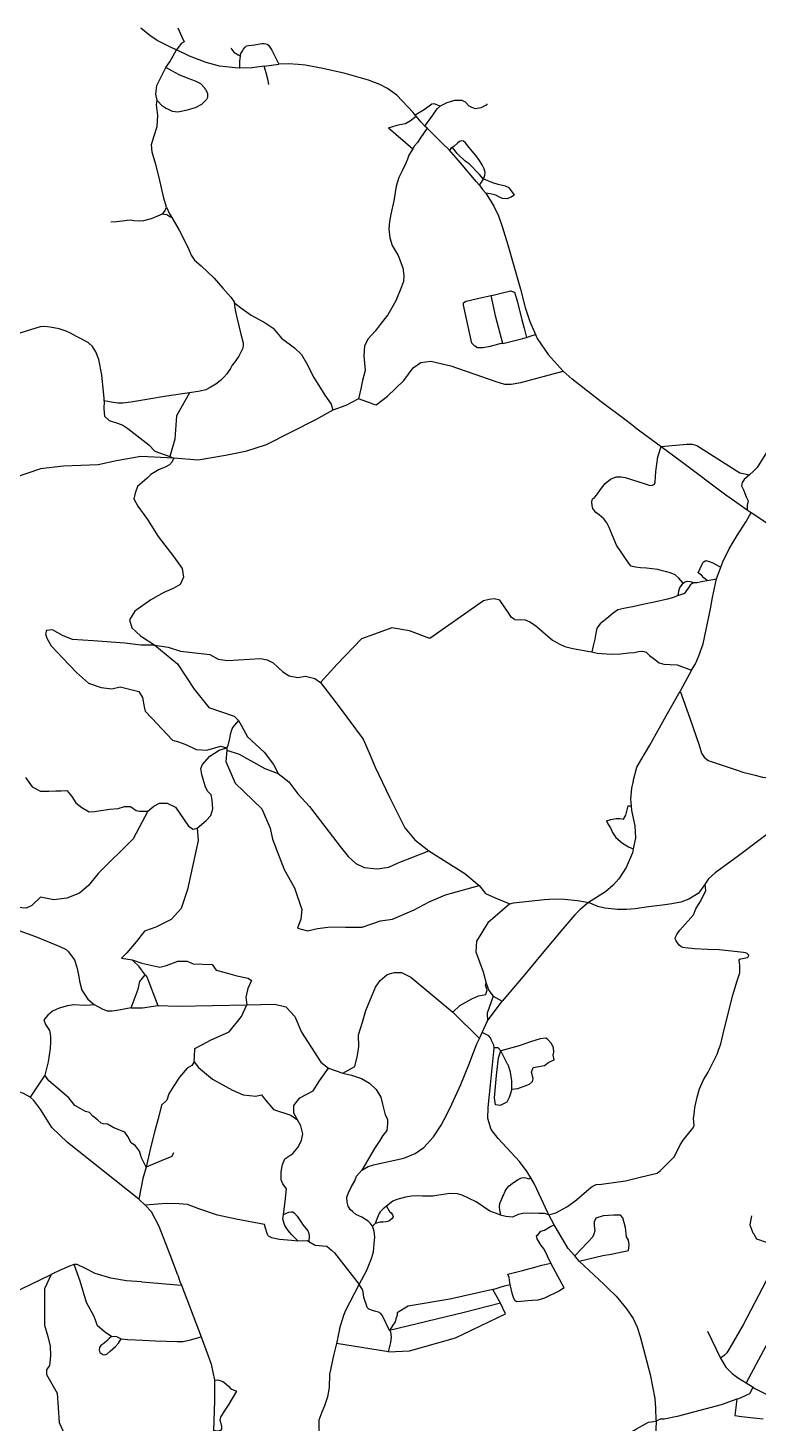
# Model space of a CAD drawing. Header units: inches. Extents: x 2740922 to 2751091, y 1249500 to 1259683.
# Drawn here: x 2742877 to 2744319, y 1256763 to 1259520 of the extents above; entities that cross this region are included whole.
import ezdxf

# ---------------------------------------------------------------- set-up
doc = ezdxf.new("R2010")
doc.units = ezdxf.units.IN
doc.header["$MEASUREMENT"] = 0

msp = doc.modelspace()

# ---------------------------------------------------------------- linework, layer by layer
for points in [[(2743170.6, 1259476), (2743161.3, 1259480.2), (2743153.3, 1259484), (2743132.4, 1259494.8), (2743117.5, 1259504.4), (2743100, 1259518.9)], [(2743172.6, 1259519.5), (2743180.8, 1259501.7), (2743185.6, 1259492)], [(2743149.5, 1259441), (2743156.8, 1259452.8), (2743170.6, 1259476)], [(2743185.6, 1259492), (2743179.8, 1259488.7), (2743170.6, 1259476)], [(2743294.5, 1259439.8), (2743286, 1259440.5), (2743274.6, 1259441.7), (2743254.9, 1259444), (2743228.7, 1259451.2), (2743195.7, 1259463.9), (2743170.6, 1259476)], [(2743277.8, 1259479.2), (2743283.8, 1259471.3), (2743292.3, 1259466.2), (2743295.9, 1259464.1)], [(2743295.9, 1259464.1), (2743297.6, 1259468.8), (2743300, 1259473.1), (2743302.7, 1259477.5), (2743306.1, 1259481.6), (2743308.7, 1259483.9), (2743312.6, 1259485), (2743324.2, 1259486.4), (2743339, 1259488.8), (2743343.7, 1259488.8), (2743346.4, 1259488.3), (2743349.3, 1259487.5)], [(2743349.3, 1259487.5), (2743351.7, 1259485.5), (2743354.8, 1259481.4), (2743358.5, 1259475.3), (2743362.9, 1259466.3), (2743372.3, 1259447.7)], [(2743295.9, 1259464.1), (2743294.6, 1259453.4), (2743294.5, 1259439.8)], [(2743343.6, 1259443.7), (2743372.3, 1259447.7)], [(2743571.8, 1259407.8), (2743549.5, 1259416.4), (2743503.6, 1259429.3), (2743459, 1259439.3), (2743424.3, 1259445.7), (2743410.3, 1259447.3), (2743391.2, 1259448.5), (2743372.3, 1259447.7)], [(2743132, 1259375.8), (2743129.5, 1259388.6), (2743131.3, 1259406), (2743146.2, 1259434.4), (2743149.5, 1259441)], [(2743227.6, 1259398.3), (2743226.5, 1259400.7), (2743218.5, 1259409.2), (2743207.6, 1259414.1), (2743193.1, 1259419.5), (2743175.6, 1259426.7), (2743160.9, 1259434.4), (2743149.5, 1259441)], [(2743343.6, 1259443.7), (2743319.9, 1259440.6), (2743294.5, 1259439.8)], [(2743352.5, 1259407.5), (2743350.5, 1259418), (2743347.6, 1259430.9), (2743343.6, 1259443.7)], [(2743227.6, 1259398.3), (2743231.4, 1259390), (2743231.2, 1259382.2), (2743229.3, 1259378), (2743226.4, 1259374.8), (2743219.6, 1259367.9), (2743207, 1259361.5), (2743188.9, 1259356.1), (2743172.7, 1259353.3), (2743162.7, 1259354.2), (2743155.5, 1259357.5), (2743148.3, 1259360.8), (2743142.5, 1259364.7), (2743132, 1259375.8)], [(2743642.8, 1259345.9), (2743641.9, 1259347), (2743637.4, 1259352.4), (2743605.5, 1259386.8), (2743586.7, 1259399.6), (2743571.8, 1259407.8)], [(2743150.5, 1259165.2), (2743145.5, 1259183.1), (2743135.8, 1259223.8), (2743129.3, 1259249.5), (2743122.1, 1259274.3), (2743121.2, 1259289.3), (2743126.2, 1259306.4), (2743132, 1259325), (2743133.5, 1259346.4), (2743131, 1259367.6), (2743132, 1259375.8)], [(2743691.2, 1259364.8), (2743679.3, 1259369.3), (2743674.8, 1259369), (2743659.6, 1259358), (2743641.9, 1259347), (2743642.8, 1259345.9)], [(2743660.5, 1259325.6), (2743676.6, 1259346.9), (2743685.3, 1259359.5), (2743691.2, 1259364.8)], [(2743760.5, 1259359.5), (2743753.8, 1259362.1), (2743747.4, 1259365.9), (2743741.1, 1259372.5), (2743734.7, 1259376.1), (2743719.2, 1259375.8), (2743703.9, 1259371.3), (2743691.2, 1259364.8)], [(2743783.8, 1259369.5), (2743781.6, 1259367.2), (2743771.6, 1259361.4), (2743760.5, 1259359.5)], [(2743589.2, 1259322), (2743605.8, 1259327.5), (2743611.2, 1259328.4), (2743622.4, 1259330.6), (2743632.5, 1259336.4), (2743643.7, 1259344.9), (2743642.8, 1259345.9)], [(2743660.5, 1259325.6), (2743653.2, 1259333.1), (2743643.7, 1259344.9), (2743642.8, 1259345.9)], [(2743589.2, 1259322), (2743637, 1259280.7)], [(2743665.2, 1259321.3), (2743652.2, 1259302.6), (2743646.2, 1259293.4), (2743640.5, 1259286.4), (2743637, 1259280.7)], [(2743665.2, 1259321.3), (2743661.5, 1259324.7), (2743660.5, 1259325.6)], [(2743710.8, 1259279.5), (2743709.4, 1259277.9), (2743694.6, 1259291.9), (2743674.6, 1259312.1), (2743668.7, 1259318), (2743665.2, 1259321.3)], [(2743637, 1259280.7), (2743629.2, 1259268), (2743626.4, 1259260.4)], [(2743776.6, 1259220.8), (2743779.1, 1259228.4), (2743779.6, 1259234.2), (2743778.1, 1259240.9), (2743773.7, 1259249.2), (2743768.9, 1259257.3), (2743762, 1259266.5), (2743754.2, 1259276), (2743745.8, 1259286.6), (2743740.8, 1259292.7), (2743737.3, 1259295.8), (2743733.4, 1259296.3), (2743729, 1259294.9), (2743725.1, 1259291.7), (2743718.7, 1259285.8), (2743712.3, 1259281.2), (2743710.8, 1259279.5)], [(2743776.6, 1259220.8), (2743768.4, 1259230), (2743748.2, 1259250.8), (2743740.3, 1259256), (2743724.7, 1259271.6), (2743718.2, 1259280), (2743715.6, 1259283.6), (2743712.3, 1259281.2), (2743710.8, 1259279.5)], [(2743626.4, 1259260.4), (2743623.4, 1259252.6), (2743616.2, 1259237.3), (2743609.2, 1259223.9), (2743604.1, 1259206.7), (2743599.6, 1259177.8), (2743593.7, 1259151.5), (2743590.7, 1259137.4), (2743589.7, 1259122.5), (2743591.4, 1259105), (2743596.3, 1259089.4), (2743607.8, 1259069.9), (2743617, 1259045.5), (2743618.9, 1259030.5), (2743618.8, 1259018.4), (2743614.6, 1259008.1), (2743603.3, 1258980.5), (2743587.6, 1258952.7), (2743572.7, 1258933.3), (2743562.3, 1258920.6), (2743549.1, 1258905.5), (2743541.7, 1258891.2), (2743540.5, 1258871.8), (2743542.6, 1258842.5), (2743537.9, 1258822.7), (2743534.4, 1258806.5), (2743529.9, 1258786.5)], [(2743762, 1259216.4), (2743731.2, 1259252.7), (2743709.4, 1259277.9), (2743710.8, 1259279.5)], [(2743768.6, 1259208.7), (2743762, 1259216.4)], [(2743768.6, 1259208.7), (2743776.6, 1259220.8)], [(2743768.6, 1259208.7), (2743774.7, 1259200.5), (2743781, 1259192.9)], [(2743837.9, 1259189.6), (2743826.9, 1259203.8), (2743820.1, 1259207.2), (2743805.6, 1259209.9), (2743795, 1259213.3), (2743787.2, 1259216.6), (2743780.2, 1259219.3), (2743776.6, 1259220.8)], [(2743781, 1259192.9), (2743796.8, 1259167.5), (2743806.2, 1259148.2), (2743813.3, 1259127.4), (2743824.3, 1259091.3), (2743849.6, 1259003.7), (2743858.9, 1258967.3), (2743867.9, 1258939.5), (2743879.2, 1258913.9)], [(2743837.9, 1259189.6), (2743831.4, 1259185.2), (2743822.8, 1259181.8), (2743813.8, 1259182.8), (2743806.6, 1259185.8), (2743800.7, 1259188.9), (2743795.7, 1259190.5), (2743789.7, 1259191.9), (2743781, 1259192.9)], [(2743040.7, 1259136.6), (2743052.1, 1259137), (2743063.4, 1259138.1), (2743072.8, 1259139.7), (2743079.3, 1259140.5), (2743086, 1259139.2), (2743097.2, 1259138.5), (2743106, 1259139.3), (2743120.7, 1259143.3), (2743133.7, 1259148), (2743142.5, 1259152.3)], [(2743142.5, 1259152.3), (2743147.2, 1259157.8), (2743150.5, 1259165.2)], [(2743142.5, 1259152.3), (2743146.7, 1259151.5), (2743151.5, 1259150.7), (2743157.2, 1259147.2), (2743160.9, 1259145)], [(2743150.5, 1259165.2), (2743156.4, 1259152.5), (2743160.9, 1259145)], [(2743160.9, 1259145), (2743175.8, 1259120.2), (2743193.1, 1259084.9), (2743199.4, 1259070.8), (2743205.8, 1259060.7), (2743218.7, 1259049.6), (2743244.5, 1259025.4), (2743262, 1259005.7), (2743277.8, 1258987.4), (2743283.9, 1258978.5)], [(2743283.9, 1258978.5), (2743284.9, 1258970.7), (2743287, 1258959.6), (2743289.5, 1258947.7), (2743297.2, 1258914.6), (2743299, 1258907.2), (2743300.7, 1258901.2), (2743301.8, 1258897.2), (2743301.8, 1258892.3), (2743301.1, 1258886.9), (2743293.6, 1258871), (2743289.1, 1258864.6), (2743284.2, 1258858), (2743280.4, 1258853.5), (2743276.8, 1258847), (2743269.9, 1258836.3), (2743263.6, 1258829.3), (2743257.1, 1258822.9), (2743247.8, 1258816), (2743236.8, 1258809.3), (2743228, 1258804.4), (2743216.8, 1258801.6), (2743196, 1258798.8)], [(2743283.9, 1258978.5), (2743285.8, 1258975.8), (2743299.3, 1258965.1), (2743318, 1258952.3), (2743345.7, 1258937), (2743361.1, 1258926.6), (2743377.5, 1258906.5), (2743403.6, 1258887.2), (2743417, 1258874.5), (2743427.1, 1258857), (2743441.5, 1258828.8), (2743462.9, 1258794.1), (2743475.6, 1258776.3), (2743479.2, 1258764.6)], [(2743814.5, 1258896.2), (2743808.5, 1258895.1), (2743789.9, 1258890.1), (2743775.8, 1258887.7), (2743764.5, 1258887.4), (2743759.2, 1258890.5), (2743753.8, 1258896.5), (2743752.4, 1258902.5), (2743737, 1258971.9), (2743737.2, 1258976.7), (2743741.8, 1258979.4), (2743748.1, 1258981), (2743767.5, 1258985.6), (2743791.7, 1258991)], [(2743791.7, 1258991), (2743795.5, 1258991.8), (2743814, 1258996.3), (2743829.7, 1258999.9), (2743838, 1258997.4), (2743842.9, 1258980.2), (2743852.3, 1258942.5), (2743857.1, 1258926.5), (2743861.4, 1258908.2)], [(2743814.5, 1258896.2), (2743801, 1258948.4), (2743791.7, 1258991)], [(2742960.8, 1258916.2), (2742952.2, 1258920.7), (2742938.9, 1258925.1), (2742920.6, 1258928.5), (2742909.5, 1258929.4), (2742901.1, 1258928.7), (2742845.7, 1258912)], [(2742974.3, 1258909.3), (2742966.9, 1258913), (2742960.8, 1258916.2)], [(2743027.6, 1258782.8), (2743027.2, 1258787.7), (2743022.8, 1258834.5), (2743017.2, 1258864.3), (2743011.3, 1258879.5), (2743004.7, 1258890.2), (2742996.3, 1258897.4), (2742984.7, 1258904), (2742974.3, 1258909.3)], [(2743814.5, 1258896.2), (2743853.9, 1258905.8), (2743861.4, 1258908.2)], [(2743861.4, 1258908.2), (2743870.9, 1258911.2), (2743879.2, 1258913.9)], [(2743879.2, 1258913.9), (2743882.7, 1258906), (2743904.2, 1258874.1), (2743933.9, 1258841.5)], [(2744493.3, 1258890), (2744468.4, 1258868), (2744417.6, 1258804.1), (2744361.8, 1258723), (2744316.8, 1258651.3), (2744310, 1258643.9), (2744302, 1258636.7)], [(2743557.6, 1258776.6), (2743564.3, 1258774.8), (2743587.1, 1258792.3), (2743619.4, 1258823), (2743637.5, 1258847.8), (2743653.1, 1258858.8), (2743672.4, 1258861.2), (2743711.9, 1258852.2), (2743800.6, 1258821.1), (2743817.8, 1258815.5), (2743831.3, 1258815.5), (2743850.5, 1258819.3), (2743933.9, 1258841.5)], [(2744075.2, 1258730.9), (2744058.1, 1258743.8), (2744008.9, 1258781.1), (2743951.4, 1258825.7), (2743933.9, 1258841.5)], [(2743196, 1258798.8), (2743150.6, 1258792.3), (2743112, 1258785.3), (2743080.1, 1258780.1), (2743064, 1258778.1), (2743054.7, 1258777.9), (2743044.9, 1258779.4), (2743034.4, 1258781.6), (2743027.6, 1258782.8)], [(2743196, 1258798.8), (2743170.4, 1258753.3), (2743166.8, 1258707.2), (2743157.4, 1258672.6)], [(2743529.9, 1258786.5), (2743505, 1258773.9), (2743479.2, 1258764.6)], [(2743557.6, 1258776.6), (2743529.9, 1258786.5)], [(2743027.6, 1258782.8), (2743026.6, 1258767), (2743028.4, 1258752.4), (2743037.1, 1258743.7), (2743053.8, 1258738.4), (2743064.6, 1258735), (2743074.2, 1258728.4), (2743115.6, 1258696), (2743127.4, 1258683.7), (2743157.4, 1258672.6)], [(2743479.2, 1258764.6), (2743444.6, 1258745.5), (2743347.4, 1258696), (2743306.6, 1258682.8), (2743267, 1258674.7), (2743213.2, 1258665.8), (2743164.8, 1258669.8)], [(2744075.2, 1258730.9), (2744127.6, 1258692.5)], [(2744101.5, 1258616.9), (2744105.7, 1258615.8), (2744110.6, 1258615.9), (2744114.1, 1258618), (2744115.3, 1258622.1), (2744116.7, 1258643.1), (2744120.8, 1258672.1), (2744127.6, 1258692.5)], [(2744127.6, 1258692.5), (2744177.9, 1258697.5), (2744188.6, 1258697.3), (2744197.8, 1258694.8), (2744210.1, 1258686.5), (2744282.7, 1258640.4), (2744302, 1258636.7)], [(2744127.6, 1258692.5), (2744167.7, 1258663.1), (2744255.2, 1258596.9), (2744271.9, 1258585.1), (2744285.9, 1258575.3), (2744297.4, 1258567.2)], [(2743164.8, 1258669.8), (2743099.9, 1258673.1), (2743052.1, 1258664.6), (2743015.5, 1258656.6), (2742947.1, 1258654), (2742901.9, 1258648.4), (2742851.8, 1258631.1), (2742815.3, 1258617.3), (2742786.6, 1258596), (2742777.5, 1258572.5), (2742785.4, 1258539.1), (2742707.6, 1258545.7), (2742661.2, 1258536.1), (2742589.8, 1258540.1), (2742581.4, 1258538.8)], [(2743164.8, 1258669.8), (2743163.7, 1258667.9), (2743161.8, 1258662.3), (2743156.5, 1258656.1), (2743147.7, 1258651.7), (2743136, 1258646.9), (2743119.9, 1258637.1)], [(2743157.4, 1258672.6), (2743164.8, 1258669.8)], [(2743119.9, 1258637.1), (2743112.1, 1258630.3), (2743093.1, 1258613.7), (2743088.9, 1258600.7), (2743085.9, 1258589), (2743094, 1258575), (2743112.8, 1258548.4), (2743134.3, 1258514.7), (2743165.1, 1258474.8), (2743181.2, 1258451.3), (2743184.2, 1258434.7), (2743177.6, 1258420.2), (2743163.7, 1258412.4), (2743145.3, 1258403.9), (2743119.8, 1258389.6), (2743088.1, 1258367.1), (2743077.5, 1258350), (2743082.3, 1258334.6), (2743098.9, 1258318.3), (2743127.4, 1258300.3)], [(2743991.6, 1258589.1), (2743995.6, 1258591.9), (2744000.1, 1258597.1), (2744007.9, 1258607.4), (2744016.9, 1258619.3), (2744027.6, 1258628), (2744038.8, 1258632.7), (2744048.5, 1258633), (2744056, 1258631.2), (2744083.3, 1258622.5), (2744093.5, 1258619.2), (2744101.5, 1258616.9)], [(2744302, 1258636.7), (2744291.3, 1258627.2), (2744287.1, 1258621.2), (2744286.2, 1258614.6), (2744290, 1258606.8), (2744295.3, 1258593.1), (2744299.2, 1258585.5), (2744297.3, 1258576.7), (2744297.4, 1258567.2)], [(2744170.8, 1258422.4), (2744162, 1258432.5), (2744155.1, 1258438.8), (2744146.9, 1258442.2), (2744138.4, 1258444.8), (2744129.1, 1258447), (2744120.7, 1258449.4), (2744109.7, 1258450.8), (2744098.4, 1258452.1), (2744086.6, 1258453), (2744076.5, 1258454.4), (2744068.3, 1258456.4), (2744064.2, 1258461), (2744039.4, 1258497.9), (2744030.4, 1258518.2), (2744024.8, 1258532.8), (2744020.1, 1258541.5), (2744013.9, 1258549.7), (2744005.2, 1258557.5), (2743998.6, 1258562.4), (2743992.3, 1258570.1), (2743991.4, 1258575.8), (2743990.4, 1258583.6), (2743991.6, 1258589.1)], [(2744297.4, 1258567.2), (2744305.2, 1258562.2)], [(2744245.1, 1258453.9), (2744249.1, 1258464.8), (2744261.6, 1258490.5), (2744277.3, 1258516.8), (2744295.2, 1258544.4), (2744305.2, 1258562.2)], [(2744305.2, 1258562.2), (2744335.9, 1258542.1)], [(2744200.7, 1258443.1), (2744208.6, 1258460.4), (2744210.3, 1258464.1), (2744215.5, 1258467.2), (2744222.2, 1258465.6), (2744229.2, 1258462.7), (2744241.1, 1258456), (2744245.1, 1258453.9)], [(2744236.7, 1258431.2), (2744245.1, 1258453.9)], [(2744170.8, 1258422.4), (2744173.2, 1258424.9), (2744178.6, 1258426.3), (2744184.8, 1258425.7), (2744191, 1258424)], [(2744187.2, 1258250.8), (2744195.1, 1258263.3), (2744201.9, 1258278.8), (2744210.1, 1258302.8), (2744216.1, 1258331.1), (2744224.7, 1258371.9), (2744229, 1258394.5), (2744236.7, 1258431.2)], [(2744191, 1258424), (2744198.8, 1258423.6), (2744209.8, 1258426.4), (2744218.5, 1258427.9)], [(2744218.5, 1258427.9), (2744211.9, 1258433.1), (2744206.8, 1258438.5), (2744200.7, 1258443.1)], [(2744218.5, 1258427.9), (2744236.7, 1258431.2)], [(2744160.4, 1258398.4), (2744166.2, 1258399.9), (2744172.4, 1258401.9), (2744175.2, 1258404.2), (2744177.4, 1258407.6), (2744182, 1258413.5), (2744186, 1258419.7), (2744188.1, 1258422), (2744191, 1258424)], [(2744170.8, 1258422.4), (2744169.1, 1258420.5), (2744164, 1258414.8), (2744161.6, 1258406.7), (2744160.4, 1258398.4)], [(2743808.8, 1258389.1), (2743797.8, 1258391.7), (2743787.7, 1258390.3), (2743776.5, 1258387.4), (2743670.5, 1258313.2), (2743630.1, 1258328.4), (2743595.2, 1258334.1), (2743561.5, 1258321.9), (2743535.8, 1258312.4), (2743487.7, 1258262.9), (2743454.9, 1258226.5)], [(2743837.6, 1258351), (2743831.2, 1258355.3), (2743827, 1258362.2), (2743808.8, 1258389.1)], [(2744160.4, 1258398.4), (2744151.5, 1258394.6), (2744140.2, 1258390.9), (2744116.7, 1258385.6), (2744091.2, 1258380.4), (2744074.2, 1258376.7), (2744053.7, 1258372.8), (2744042, 1258369.7), (2744032.6, 1258363.2), (2744023.9, 1258356.1), (2744006.9, 1258342.2), (2744000.5, 1258333.7), (2743998.6, 1258323.8), (2743996.1, 1258312.1), (2743992.9, 1258298.5), (2743990.2, 1258286.8)], [(2743837.6, 1258351), (2743843.9, 1258350.4), (2743849.9, 1258351.1), (2743858.5, 1258350), (2743868.2, 1258346.5), (2743879.5, 1258338.9), (2743913, 1258309.9), (2743927, 1258302.1), (2743937.4, 1258297.3), (2743953, 1258293.7), (2743982.8, 1258288.1), (2743990.2, 1258286.8)], [(2742925.7, 1258330.4), (2742913.6, 1258329.4), (2742911.4, 1258322.8), (2742914, 1258314), (2742922.5, 1258298.9), (2742945.7, 1258274.5), (2742973.1, 1258246.1), (2742996.3, 1258224.9), (2743021.6, 1258216.6), (2743042.7, 1258213.9), (2743058.8, 1258217.5), (2743075, 1258213.9), (2743096.2, 1258208.7), (2743103, 1258196.8), (2743106.7, 1258178.3), (2743108.5, 1258169.5), (2743121.8, 1258156.1), (2743162.5, 1258112.7), (2743172, 1258109.8), (2743188.6, 1258103.6), (2743209.1, 1258094.2), (2743230.4, 1258092.8), (2743257.1, 1258100.9), (2743270, 1258097), (2743269.9, 1258094.7)], [(2743127.4, 1258300.3), (2743099.7, 1258300), (2743068, 1258304), (2743005.6, 1258309), (2742965.1, 1258311.2), (2742946.3, 1258318.8), (2742925.7, 1258330.4)], [(2743127.4, 1258300.3), (2743154, 1258296.2), (2743178.2, 1258288.3), (2743235.8, 1258281.6), (2743252.7, 1258272.4), (2743271.1, 1258269.7), (2743336.5, 1258273.6), (2743349.2, 1258271.2), (2743361.5, 1258265.3), (2743380.3, 1258247.6), (2743392.9, 1258239.6), (2743409.7, 1258236.1), (2743425.3, 1258239.2), (2743443.5, 1258234.1), (2743454.9, 1258226.5)], [(2743127.4, 1258300.3), (2743172.1, 1258263.5), (2743205, 1258213), (2743234.4, 1258177), (2743283.9, 1258159.6), (2743292.9, 1258151.2)], [(2743990.2, 1258286.8), (2744000.8, 1258284.3), (2744028.8, 1258282.2), (2744046.8, 1258283.2), (2744063.4, 1258284.8), (2744074.1, 1258285.9), (2744082.6, 1258287.7), (2744090.6, 1258288.4), (2744097.5, 1258286.1), (2744104.1, 1258279.8), (2744114.3, 1258272.4), (2744123.5, 1258265.4), (2744132.9, 1258262.3), (2744145.4, 1258261.8), (2744158.7, 1258261.4), (2744187.2, 1258250.8)], [(2744187.2, 1258250.8), (2744164.6, 1258209.2)], [(2743454.9, 1258226.5), (2743491.4, 1258178.4), (2743539.1, 1258114.7)], [(2744072.2, 1258031.2), (2744079.6, 1258059.2), (2744104.7, 1258102.3), (2744137.2, 1258160.7), (2744164.6, 1258209.2)], [(2744164.6, 1258209.2), (2744184, 1258155.9), (2744202.3, 1258102.9), (2744207.2, 1258086.9), (2744212.3, 1258078.7), (2744220, 1258072.3), (2744279.3, 1258052.4), (2744288.4, 1258049), (2744313, 1258043.3), (2744327.8, 1258039.4), (2744351.8, 1258036.6), (2744362.7, 1258034.8)], [(2743292.9, 1258151.2), (2743280.9, 1258137.3), (2743278, 1258130.5), (2743276.2, 1258123.8), (2743274.7, 1258115.9), (2743271.7, 1258101.8), (2743270, 1258097), (2743269.9, 1258094.7)], [(2743292.9, 1258151.2), (2743298.2, 1258142.4)], [(2743298.2, 1258142.4), (2743310.3, 1258118.8), (2743343.4, 1258088.6), (2743362.1, 1258064.5), (2743368.8, 1258050.7), (2743371.1, 1258046.4)], [(2743211, 1257938.3), (2743228.6, 1257953.8), (2743237.9, 1257963.8), (2743241.8, 1257976.9), (2743240.8, 1257993.8), (2743238.6, 1258004.7), (2743232, 1258011), (2743227.3, 1258019.3), (2743220.2, 1258044.9), (2743218.1, 1258056.6), (2743221.5, 1258064.5), (2743236.1, 1258080.6), (2743254.6, 1258092.5), (2743270, 1258097), (2743269.9, 1258094.7)], [(2743539.1, 1258114.7), (2743550.9, 1258087.2), (2743562.3, 1258059.4), (2743590.9, 1258000), (2743620.9, 1257939.2), (2743640.9, 1257915.8), (2743668.8, 1257893.7)], [(2743269.9, 1258094.7), (2743269.7, 1258092.4), (2743267.5, 1258070.5), (2743286.3, 1258027.2), (2743338.5, 1257977.1), (2743355.1, 1257938.5), (2743360.1, 1257916.7), (2743382.8, 1257857.1), (2743403.1, 1257820.5), (2743417.8, 1257777.8), (2743415.7, 1257758.8), (2743409.5, 1257740.8), (2743429.3, 1257735.7), (2743448.6, 1257740.7), (2743474.3, 1257743.9), (2743503.9, 1257743), (2743537, 1257742.9), (2743573.2, 1257755.3), (2743597, 1257759.1), (2743639.3, 1257777.6), (2743669.4, 1257793.2), (2743701.4, 1257806.9), (2743768.1, 1257825.2)], [(2743269.9, 1258094.7), (2743269.7, 1258092.4), (2743294, 1258084.8), (2743344.8, 1258056.4), (2743371.1, 1258046.4)], [(2743371.1, 1258046.4), (2743392.4, 1258030.1), (2743410.1, 1258006.3), (2743433.2, 1257981.5), (2743493.2, 1257902.3), (2743509.3, 1257882.9), (2743524.2, 1257868.5), (2743541.1, 1257860.9), (2743566.7, 1257858.2), (2743589.9, 1257861.3), (2743608.1, 1257870.1), (2743668.8, 1257893.7)], [(2742872.3, 1258038.6), (2742885.4, 1258020.1), (2742901.8, 1258011.4), (2742918, 1258011.8), (2742932.2, 1258012.1), (2742942.6, 1258012.4), (2742953.6, 1258012.7), (2742963.6, 1258001.3), (2742971.6, 1257988.6), (2742983.5, 1257979.2), (2742998, 1257971.1), (2743008.3, 1257971.4), (2743021.2, 1257973.6), (2743038.6, 1257976), (2743054.8, 1257977.7), (2743067.6, 1257981.2), (2743079.3, 1257981.5), (2743090.5, 1257973.4), (2743097, 1257972.2), (2743113.6, 1257972.5)], [(2744072.2, 1258031.2), (2744068.6, 1258017.5), (2744067, 1257995.6), (2744068, 1257982.9)], [(2743113.6, 1257972.5), (2743125.3, 1257982.1), (2743136.7, 1257987.7), (2743151.8, 1257988.1), (2743168.5, 1257979.9), (2743193.8, 1257942.4), (2743202.9, 1257936.8), (2743211, 1257938.3)], [(2743113.6, 1257972.5), (2743084.5, 1257917.7), (2743015.5, 1257849), (2742996.3, 1257825.3), (2742978.9, 1257810), (2742953.9, 1257800.4), (2742928, 1257797.2), (2742901.4, 1257802.3), (2742884.3, 1257785.8), (2742873.4, 1257780.3), (2742856.5, 1257781.9), (2742842.4, 1257778.3), (2742829.6, 1257772.8), (2742810.5, 1257750)], [(2744019.4, 1257953.3), (2744028.3, 1257956), (2744038.4, 1257957.5), (2744045.7, 1257957.7), (2744053, 1257956.2), (2744057.6, 1257964.4), (2744062.5, 1257982.5), (2744068, 1257982.9)], [(2744068, 1257982.9), (2744068.7, 1257973.8), (2744075.4, 1257943), (2744076.4, 1257919.6), (2744072.2, 1257898.1)], [(2743211, 1257938.3), (2743212.9, 1257914.4)], [(2744019.4, 1257953.3), (2744022, 1257947.4), (2744027.5, 1257939.5), (2744031.3, 1257929.9), (2744037.7, 1257920.4), (2744050.9, 1257909), (2744062.7, 1257901.6), (2744072.2, 1257898.1)], [(2744362.5, 1257948), (2744360.2, 1257944.7), (2744279.8, 1257883.9), (2744234.1, 1257850.7), (2744221.1, 1257838.4), (2744214.5, 1257828.6)], [(2743212.9, 1257914.4), (2743192.3, 1257817.5), (2743179.8, 1257779.8), (2743160, 1257757.9), (2743129.4, 1257743.2), (2743107.2, 1257735.4), (2743090.8, 1257713.8), (2743072.3, 1257692.2), (2743061.5, 1257682), (2743082.6, 1257678.7)], [(2743668.8, 1257893.7), (2743739.5, 1257849.2), (2743768.1, 1257825.2)], [(2744072.2, 1257898.1), (2744070.6, 1257889.7), (2744058.6, 1257860.7), (2744043.8, 1257838.8), (2744032.5, 1257825.8), (2744017.7, 1257813.1), (2743983.8, 1257791.6)], [(2743768.1, 1257825.2), (2743780.4, 1257809.6), (2743799.9, 1257800.8), (2743828.3, 1257789.2)], [(2743905.6, 1257174.9), (2743919.3, 1257179), (2743942.1, 1257191), (2743959.9, 1257204.1), (2743984.3, 1257225.6), (2743991.3, 1257230.9), (2743999.2, 1257234.5), (2744009.6, 1257235.6), (2744056.7, 1257241.8), (2744088.5, 1257250), (2744119.4, 1257256.9), (2744126.2, 1257262.5), (2744133.2, 1257269.4), (2744153.4, 1257290.1), (2744165.1, 1257313.1), (2744170.9, 1257322.5), (2744187.5, 1257343), (2744190.3, 1257346.7), (2744192.7, 1257351.2), (2744191.5, 1257365.8), (2744192.7, 1257373.1), (2744194.1, 1257386.9), (2744198.5, 1257407.5), (2744203.3, 1257423.5), (2744211.3, 1257441.3), (2744220.2, 1257456.8), (2744238.1, 1257492.1), (2744240.9, 1257500.2), (2744244.9, 1257512.8), (2744251.2, 1257538.3), (2744269.1, 1257608.4), (2744277.3, 1257636.9), (2744282.5, 1257652.5), (2744282.5, 1257667.5), (2744281.1, 1257678.1), (2744282.6, 1257679.7), (2744284.9, 1257680.2), (2744297.6, 1257683.1), (2744298.9, 1257684.4), (2744300.1, 1257685.9), (2744300.3, 1257687.5), (2744297.4, 1257690.9), (2744293.6, 1257692.4), (2744289.8, 1257693.2), (2744283.9, 1257693.9), (2744242.2, 1257698.4), (2744219.1, 1257699), (2744193.1, 1257700.2), (2744174.8, 1257702.2), (2744170, 1257703.2), (2744166.5, 1257704.9), (2744163.1, 1257707.7), (2744159.6, 1257712.1), (2744156.2, 1257717.3), (2744155.2, 1257719.8), (2744155.4, 1257723.1), (2744158.5, 1257728.4), (2744164.1, 1257736.9), (2744191.3, 1257767.1), (2744196.1, 1257779), (2744204.3, 1257793.3), (2744215.6, 1257814.6), (2744214.5, 1257828.6)], [(2744214.5, 1257828.6), (2744207.1, 1257817.9), (2744200.5, 1257809.7), (2744181.7, 1257798.2), (2744166.5, 1257792.5), (2744148.7, 1257789), (2744129.7, 1257786.5), (2744102.6, 1257783.5), (2744075.8, 1257779.1), (2744059.1, 1257777.7), (2744041.4, 1257778.1), (2744022.8, 1257779.7), (2744016, 1257780.5), (2744002.1, 1257783.6), (2743988.4, 1257789.7), (2743983.8, 1257791.6)], [(2743828.3, 1257789.2), (2743836, 1257791.4), (2743896.6, 1257797.8), (2743915.9, 1257798.9), (2743936.6, 1257798.4), (2743962.3, 1257795.5), (2743977.3, 1257793), (2743983.8, 1257791.6)], [(2743828.3, 1257789.2), (2743785.1, 1257751.9), (2743762.7, 1257715.4), (2743761.2, 1257694.5), (2743775.8, 1257654.9), (2743781.9, 1257632.2)], [(2743983.8, 1257791.6), (2743967.3, 1257778.1), (2743956.6, 1257767.7), (2743933.4, 1257739.5), (2743892.3, 1257691.1), (2743854.8, 1257645.9), (2743813.4, 1257596.9)], [(2742810.5, 1257750), (2742820.9, 1257750.5), (2742830.3, 1257748.2), (2742839.8, 1257744.6), (2742859.1, 1257736.6), (2742891.9, 1257724.4), (2742939.8, 1257704.9), (2742952.2, 1257698.7), (2742957.2, 1257694.6), (2742960.6, 1257689.8), (2742968.6, 1257678.2), (2742973.5, 1257663.7), (2742976.9, 1257648.8), (2742978.5, 1257636.2), (2742983.6, 1257618.5), (2742995.2, 1257600.9), (2743008.3, 1257589.3)], [(2743082.6, 1257678.7), (2743102, 1257671.7), (2743137.5, 1257664.1), (2743150.4, 1257667), (2743173.1, 1257675.8), (2743191.6, 1257676.1), (2743202.9, 1257670.8), (2743240.5, 1257669), (2743248.4, 1257658.1), (2743270.9, 1257652.1), (2743289.7, 1257647.1), (2743311.7, 1257642.1), (2743318.4, 1257637.4), (2743311, 1257621.9), (2743307.1, 1257604.7), (2743309, 1257589.7)], [(2743108.4, 1257649.1), (2743096.2, 1257665.7), (2743086.3, 1257675.1), (2743082.6, 1257678.7)], [(2743080.5, 1257583.4), (2743094.4, 1257620.4), (2743098, 1257635.4), (2743108.4, 1257649.1)], [(2743108.4, 1257649.1), (2743111.6, 1257644.7), (2743133.4, 1257588.2)], [(2743498.5, 1257454.6), (2743522.2, 1257467.7), (2743527.5, 1257489.7), (2743530.2, 1257507.1), (2743529.9, 1257530.1), (2743537.9, 1257555.1), (2743544.3, 1257578.1), (2743563.4, 1257624.8), (2743572.2, 1257637.9), (2743586.4, 1257649.4), (2743600.3, 1257653.5), (2743614.6, 1257653.3), (2743633, 1257644.3), (2743715.8, 1257574.8)], [(2743715.8, 1257574.8), (2743730.1, 1257588.2), (2743753.7, 1257601.7), (2743766.5, 1257607.2), (2743781.3, 1257610.1), (2743783.7, 1257619.2), (2743780.3, 1257628), (2743781.9, 1257632.2)], [(2743781.9, 1257632.2), (2743787.3, 1257617.7), (2743795.9, 1257606.9)], [(2743795.9, 1257606.9), (2743783.7, 1257573), (2743784.3, 1257558.3)], [(2743795.9, 1257606.9), (2743813.4, 1257596.9)], [(2743008.3, 1257589.3), (2743000.4, 1257589.2), (2742989, 1257588.6), (2742967.4, 1257589.9), (2742954.9, 1257587.8), (2742938.5, 1257583), (2742925.7, 1257576.9), (2742916.1, 1257569.5), (2742908.6, 1257560.3), (2742911.7, 1257550.5), (2742919.6, 1257538.6), (2742921.5, 1257527.7), (2742921.6, 1257516.8), (2742920.6, 1257503.1), (2742916.6, 1257477), (2742910.3, 1257450.9)], [(2743080.5, 1257583.4), (2743056.3, 1257578.8), (2743043.2, 1257577.3), (2743033.9, 1257576.9), (2743025.3, 1257580.6), (2743008.3, 1257589.3)], [(2743080.5, 1257583.4), (2743103.4, 1257583.4), (2743133.4, 1257588.2)], [(2743133.4, 1257588.2), (2743173.8, 1257587), (2743309, 1257589.7)], [(2743205.1, 1257476.7), (2743205.9, 1257486.3), (2743206.4, 1257503.5), (2743221.9, 1257511), (2743237.2, 1257519.7), (2743274, 1257536.6), (2743298.4, 1257566.7), (2743309, 1257589.7)], [(2743309, 1257589.7), (2743364.6, 1257590.6), (2743386.3, 1257585.4), (2743404.3, 1257566.8), (2743417.2, 1257535.4), (2743455.2, 1257476.2), (2743470.2, 1257464.5)], [(2743715.8, 1257574.8), (2743768.5, 1257523.3)], [(2743784.3, 1257558.3), (2743813.4, 1257596.9)], [(2743774, 1257534.7), (2743784.3, 1257558.3)], [(2743536.5, 1257262.7), (2743549, 1257270.3), (2743559.2, 1257273.7), (2743618.9, 1257286.8), (2743641.8, 1257295.7), (2743658.6, 1257307.9), (2743677.5, 1257328.6), (2743693, 1257351.8), (2743704.6, 1257374.2), (2743714.1, 1257393.2), (2743731.9, 1257432.3), (2743747.6, 1257471.4), (2743757, 1257495.5), (2743763.6, 1257512.6), (2743768.5, 1257523.3)], [(2743768.5, 1257523.3), (2743774, 1257534.7)], [(2743797.8, 1257504.7), (2743797.1, 1257509.7), (2743792.6, 1257519.4), (2743790.3, 1257524.3), (2743787.1, 1257528.2), (2743774, 1257534.7)], [(2743832.3, 1257423.2), (2743844.1, 1257424.3), (2743867.3, 1257432.9), (2743873.6, 1257438), (2743874.3, 1257444.4), (2743871.2, 1257456.4), (2743874.6, 1257465.8), (2743896.8, 1257469.5), (2743905.5, 1257476.2), (2743916.2, 1257481.2), (2743914.1, 1257490.1), (2743915.2, 1257495.8), (2743914.6, 1257504.7), (2743910.7, 1257513), (2743902.8, 1257521.7), (2743899.5, 1257523.7), (2743888.6, 1257522.6), (2743869.4, 1257516.5), (2743846.9, 1257508.7), (2743810.5, 1257498.6)], [(2743869.9, 1257247.7), (2743863, 1257259.4), (2743847.9, 1257280.2), (2743805.8, 1257325.7), (2743791.7, 1257343.3), (2743784.9, 1257365), (2743785.9, 1257386.9), (2743790.3, 1257431.3), (2743797.2, 1257497.6), (2743797.8, 1257504.7)], [(2743810.5, 1257498.6), (2743805.7, 1257504.4), (2743797.8, 1257504.7)], [(2743832.3, 1257423.2), (2743829, 1257412.2), (2743827.5, 1257406.5), (2743822.9, 1257397.5), (2743809.7, 1257390.8), (2743800.4, 1257391.8), (2743798.4, 1257406.2), (2743802.2, 1257449.9), (2743806.2, 1257485.1), (2743810.5, 1257498.6)], [(2743832.3, 1257423.2), (2743832.6, 1257431.3), (2743832.8, 1257439.7), (2743830.1, 1257456.5), (2743825.3, 1257471), (2743824, 1257472.7), (2743810.5, 1257498.6)], [(2743205.1, 1257476.7), (2743200.7, 1257470), (2743191.4, 1257464.5), (2743176.4, 1257446.7), (2743165.2, 1257429.3), (2743155.2, 1257413.6), (2743151, 1257401.3), (2743141, 1257391.2), (2743134.4, 1257364.1), (2743128.4, 1257343.1), (2743122.3, 1257320.1), (2743117.5, 1257300.9), (2743110.5, 1257269)], [(2743205.1, 1257476.7), (2743213.7, 1257465.6), (2743241.2, 1257442.7), (2743281.2, 1257420.9), (2743302.2, 1257411.9), (2743327, 1257409.5), (2743338, 1257411.9), (2743343.8, 1257404.1), (2743362, 1257382.9), (2743396.4, 1257371.5), (2743409.2, 1257362.2)], [(2743409.2, 1257362.2), (2743401.8, 1257375.6), (2743402, 1257390.5), (2743414, 1257406.2), (2743439.9, 1257419.9), (2743452.4, 1257439.5), (2743470.2, 1257464.5)], [(2743470.2, 1257464.5), (2743498.5, 1257454.6)], [(2742910.3, 1257450.9), (2742881.5, 1257407.1)], [(2743110.5, 1257269), (2743101, 1257287.4), (2743097.5, 1257300.2), (2743089.4, 1257311), (2743080.9, 1257317.3), (2743074.1, 1257329.4), (2743068.1, 1257338.2), (2743046.5, 1257346.8), (2743034, 1257353.6), (2743026.2, 1257354.7), (2743021.7, 1257355.9), (2743014.4, 1257362.1), (2743005.2, 1257369.7), (2742998.5, 1257377.2), (2742990.7, 1257379), (2742981.5, 1257383.9), (2742969.7, 1257390.7), (2742957.7, 1257405.9), (2742930.4, 1257428.7), (2742918.5, 1257439.4), (2742910.3, 1257450.9)], [(2743498.5, 1257454.6), (2743516, 1257450.5), (2743535.3, 1257444.4), (2743551.6, 1257434.8), (2743564.8, 1257422.3), (2743573.9, 1257407.2), (2743577.2, 1257393.5), (2743582.6, 1257372), (2743586.9, 1257363.5), (2743587.2, 1257354.7), (2743585.7, 1257341.4), (2743577.8, 1257331.5), (2743572.1, 1257321.9), (2743561, 1257305.9), (2743536.5, 1257262.7)], [(2742881.5, 1257407.1), (2742868.1, 1257414.6), (2742859, 1257417.7), (2742850.1, 1257419), (2742827.4, 1257413.5), (2742791.7, 1257397.5), (2742777, 1257393.1), (2742760.4, 1257389.1), (2742746.3, 1257386.8), (2742728, 1257386.1)], [(2743095.8, 1257205.5), (2742954.9, 1257317.7), (2742923.8, 1257347), (2742902.3, 1257382.1), (2742888.5, 1257400.4), (2742881.5, 1257407.1)], [(2743384.5, 1257285.5), (2743399.8, 1257296.2), (2743409.9, 1257308), (2743417.3, 1257321.8), (2743419.6, 1257334.7), (2743416, 1257350.8), (2743409.2, 1257362.2)], [(2743164.5, 1257297), (2743160.8, 1257289.9)], [(2743110.5, 1257269), (2743103.6, 1257246.3), (2743095.8, 1257205.5)], [(2743160.8, 1257289.9), (2743140.1, 1257281.4), (2743110.5, 1257269)], [(2743381.7, 1257175.2), (2743384.9, 1257200.9), (2743387.2, 1257225.9), (2743380.2, 1257236), (2743376.9, 1257244.2), (2743377.2, 1257259.4), (2743379.4, 1257274.4), (2743384.5, 1257285.5)], [(2743557.2, 1257152.4), (2743553.4, 1257157.9), (2743548.6, 1257162.5), (2743536.1, 1257170.1), (2743524.7, 1257175.4), (2743518.2, 1257180.5), (2743513.4, 1257185.4), (2743509.1, 1257191.8), (2743507.1, 1257199.9), (2743506.9, 1257209.6), (2743510.1, 1257218.1), (2743515.5, 1257229.6), (2743522.2, 1257242.2), (2743525.8, 1257251.2), (2743536.5, 1257262.7)], [(2743814.3, 1257210.2), (2743816.1, 1257213.4), (2743819.2, 1257221.7), (2743822.5, 1257227.1), (2743827.4, 1257232.2), (2743833, 1257236.6), (2743839.7, 1257241), (2743845.3, 1257244.8), (2743851.5, 1257247.7), (2743857.2, 1257248.7), (2743862, 1257247.1), (2743866.1, 1257246.2), (2743869.9, 1257247.7)], [(2743905.6, 1257174.9), (2743903.7, 1257179), (2743877.2, 1257235.6), (2743869.9, 1257247.7)], [(2743809.7, 1257176.3), (2743810, 1257174.4), (2743807.2, 1257175.1), (2743788.8, 1257182.2), (2743762.2, 1257200.2), (2743734.4, 1257213.7), (2743725.3, 1257216.3), (2743710.3, 1257216.6), (2743684.3, 1257212.8), (2743676.3, 1257211.6), (2743656.2, 1257211.4), (2743647.2, 1257212.3), (2743634.6, 1257211.7), (2743622.2, 1257209.9), (2743605.7, 1257205.3), (2743597.5, 1257201.5), (2743584.8, 1257192.1)], [(2743108.1, 1257193.9), (2743095.8, 1257205.5)], [(2743351.6, 1257133.2), (2743349.3, 1257137.9), (2743346.2, 1257148.3), (2743344, 1257155.5), (2743322.9, 1257159.5), (2743287.9, 1257165.9), (2743251.3, 1257174.3), (2743214.6, 1257186.7), (2743191.7, 1257195.4), (2743174.7, 1257196.2), (2743150.8, 1257196.9), (2743108.1, 1257193.9)], [(2743172.6, 1257055.7), (2743158.1, 1257095.5), (2743136.1, 1257151.9), (2743120.6, 1257180.9), (2743108.1, 1257193.9)], [(2743584.8, 1257192.1), (2743578.2, 1257186.6), (2743572.6, 1257181), (2743570.3, 1257177.4), (2743568.4, 1257173), (2743566.7, 1257168.2), (2743564.5, 1257162.6), (2743562.8, 1257157.7)], [(2743584.8, 1257192.1), (2743591, 1257181.4), (2743594.1, 1257178.6), (2743596.8, 1257174.7), (2743597.9, 1257171.7), (2743597.4, 1257169.8), (2743596.1, 1257167.3), (2743593.1, 1257164.6), (2743589.3, 1257162.1), (2743584.1, 1257160.6), (2743578.2, 1257160.4), (2743572.8, 1257160.3), (2743562.8, 1257157.7)], [(2743814.3, 1257210.2), (2743811.9, 1257205.8), (2743808.2, 1257196.7), (2743807.2, 1257190.8), (2743808.4, 1257184), (2743809.4, 1257178.2), (2743809.7, 1257176.3)], [(2743409.6, 1257123.2), (2743397.9, 1257135), (2743390.9, 1257143.6), (2743384, 1257153.9), (2743380.5, 1257166), (2743381.7, 1257175.2)], [(2743381.7, 1257175.2), (2743392.4, 1257179.9), (2743397, 1257181), (2743400.1, 1257180.9), (2743403.5, 1257178.1), (2743408.6, 1257171.8), (2743420.5, 1257154.1), (2743429.9, 1257143.1), (2743431.8, 1257137.8), (2743432, 1257133.3), (2743431.9, 1257122.1)], [(2743905.6, 1257174.9), (2743897.3, 1257177.1), (2743885.9, 1257177.1), (2743871.5, 1257178), (2743854.4, 1257177.6), (2743844.8, 1257175.4), (2743834, 1257170.3), (2743820.8, 1257171.2), (2743810, 1257174.4), (2743809.7, 1257176.3)], [(2743916, 1257154.8), (2743905.6, 1257174.9)], [(2743965.5, 1257083.4), (2744012.5, 1257094.4), (2744028.4, 1257097), (2744062.8, 1257104.4), (2744063.9, 1257115.4), (2744063.1, 1257125), (2744058.8, 1257131), (2744056.8, 1257149.9), (2744051.8, 1257168.7), (2744047.2, 1257174.3), (2744033.6, 1257174.3), (2744013, 1257172.6), (2743998.5, 1257168.2), (2743995.1, 1257160.9), (2743995.3, 1257152.8), (2743996.3, 1257143.2), (2743994.4, 1257136.3), (2743991.8, 1257130.5), (2743981.9, 1257120.2), (2743956.6, 1257093.5)], [(2744305.8, 1257172.7), (2744302.7, 1257154.7), (2744308.5, 1257139.1), (2744309.4, 1257137.8), (2744315.4, 1257127.4), (2744334.6, 1257120.8), (2744384.2, 1257098.3), (2744472.5, 1257057)], [(2743351.6, 1257133.2), (2743357.7, 1257130.1), (2743373.5, 1257126.8), (2743397.4, 1257124.6), (2743409.6, 1257123.2)], [(2743531.1, 1257036.8), (2743546.1, 1257065.5), (2743555.5, 1257088.3), (2743559.1, 1257101.9), (2743560.8, 1257117.5), (2743561.8, 1257130.5), (2743560.7, 1257142.6), (2743557.2, 1257152.4)], [(2743562.8, 1257157.7), (2743557.2, 1257152.4)], [(2743909.7, 1257079.6), (2743896.2, 1257106.7), (2743890.6, 1257113.9), (2743882.8, 1257127.5), (2743881.1, 1257133.8), (2743884.2, 1257136), (2743889.5, 1257142.3), (2743896.7, 1257144.5), (2743908.8, 1257151.7), (2743916, 1257154.8)], [(2743956.6, 1257093.5), (2743943.5, 1257108.5), (2743916, 1257154.8)], [(2743409.6, 1257123.2), (2743429.1, 1257123.9), (2743431.9, 1257122.1)], [(2743431.9, 1257122.1), (2743443.9, 1257114.6), (2743467.4, 1257112.9), (2743476.7, 1257104.7)], [(2743476.7, 1257104.7), (2743482.5, 1257099.6), (2743531.1, 1257036.8)], [(2742967.9, 1257076.5), (2742957.3, 1257072.5), (2742946.9, 1257068.4), (2742941.6, 1257065.9), (2742922.5, 1257057)], [(2742974.3, 1257076.9), (2742967.9, 1257076.5)], [(2743041.7, 1256934.3), (2743030.6, 1256941.6), (2743014.2, 1256955.5), (2743007.4, 1256973.6), (2742992.3, 1257001.3), (2742979.8, 1257043.9), (2742967.9, 1257076.5)], [(2743102.1, 1257042.1), (2743071.8, 1257044.7), (2743040.9, 1257049.4), (2743010, 1257058.9), (2742990.8, 1257068.6), (2742974.3, 1257076.9)], [(2743829.1, 1257037.4), (2743828.5, 1257040.2), (2743826.9, 1257051.1), (2743824.3, 1257057.6), (2743853.4, 1257064.9), (2743877.6, 1257071.2), (2743892, 1257075.6), (2743909.7, 1257079.6)], [(2743935.6, 1257030.5), (2743923.5, 1257053.9), (2743909.7, 1257079.6)], [(2743965.5, 1257083.4), (2743956.6, 1257093.5)], [(2743965.5, 1257083.4), (2744014.6, 1257037.3), (2744021.7, 1257030.3), (2744038.8, 1257013.8), (2744058.7, 1256988.9)], [(2742833.8, 1257014.5), (2742843.5, 1257018.5), (2742922.5, 1257057)], [(2742922.5, 1257057), (2742909.7, 1257028.3), (2742909.4, 1256956.6), (2742916.5, 1256934.2), (2742920.8, 1256915.6), (2742921.3, 1256896.2), (2742919.8, 1256876.8), (2742913.5, 1256868.3), (2742913.7, 1256859.2), (2742934.7, 1256822.3), (2742938.7, 1256764.3), (2742955.1, 1256728.6), (2742980.4, 1256698.2), (2743015.1, 1256684.8), (2743036.6, 1256679.5), (2743061.1, 1256685.3)], [(2743172.6, 1257055.7), (2743177.2, 1257043.2)], [(2744341.9, 1257058.4), (2744289.4, 1256957.7), (2744263, 1256912), (2744256.8, 1256902), (2744252.1, 1256896.9), (2744244.8, 1256891.9)], [(2743102.1, 1257042.1), (2743180, 1257035.5)], [(2743177.2, 1257043.2), (2743180, 1257035.5)], [(2743180, 1257035.5), (2743219.1, 1256933.8)], [(2743492.5, 1256948.8), (2743501, 1256976.8), (2743504.6, 1256986.3), (2743531.1, 1257036.8)], [(2743591.1, 1256946.5), (2743576.8, 1256975.1), (2743573.5, 1256979.9), (2743569.4, 1256982.3), (2743564.1, 1256983.8), (2743557.2, 1256986), (2743550.4, 1256988.7), (2743546.9, 1256992), (2743545.4, 1256996), (2743540, 1257011.2), (2743538.9, 1257022.7), (2743537.8, 1257027.1), (2743531.1, 1257036.8)], [(2743794.7, 1257027.3), (2743710.2, 1257008.3), (2743628, 1256994.2), (2743606.1, 1256980.9), (2743606.1, 1256976.6), (2743603.7, 1256969.2), (2743602.2, 1256963.7), (2743597.8, 1256956.9), (2743591.1, 1256946.5)], [(2743794.7, 1257027.3), (2743818, 1257034.3), (2743829.1, 1257037.4)], [(2743810, 1257000.3), (2743794.7, 1257027.3)], [(2743935.6, 1257030.5), (2743926.8, 1257024.5), (2743896.7, 1257010.2), (2743883.9, 1257006.2), (2743873.1, 1257005.6), (2743864.2, 1257004.7), (2743851.1, 1257003.7), (2743842.1, 1257003), (2743839.2, 1257004.9), (2743836.2, 1257009.7), (2743833.5, 1257017.2), (2743829.1, 1257037.4)], [(2744399.3, 1257041), (2744392.7, 1257024.6), (2744295.1, 1256842.8)], [(2743588.9, 1256903.9), (2743630.5, 1256906.4), (2743686.4, 1256922.1), (2743721, 1256931.9), (2743820.2, 1256979.5), (2743810, 1257000.3)], [(2743810, 1257000.3), (2743738.4, 1256981.6), (2743591.1, 1256946.5)], [(2744058.7, 1256988.9), (2744071.9, 1256969.8), (2744080, 1256952.6), (2744086, 1256934.6), (2744105.9, 1256859.5), (2744114.8, 1256811.9)], [(2743492.5, 1256948.8), (2743486.3, 1256920.7)], [(2743588.9, 1256903.9), (2743593.3, 1256922.8), (2743594.7, 1256933.7), (2743593.3, 1256943.6), (2743591.1, 1256946.5)], [(2744219, 1256944.9), (2744244.8, 1256891.9)], [(2743041.7, 1256934.3), (2743037.6, 1256930.4), (2743031.9, 1256925.5), (2743027, 1256920.9), (2743021, 1256916.7), (2743018.1, 1256912.8), (2743017.4, 1256908.2), (2743018.7, 1256902.8), (2743024.9, 1256898.7), (2743028.5, 1256898.2), (2743032.4, 1256899.7), (2743039.5, 1256905.5), (2743049.6, 1256914.4), (2743055.5, 1256921.2), (2743061.1, 1256929.7)], [(2743041.7, 1256934.3), (2743047.3, 1256934.8), (2743051.6, 1256934.2), (2743061.1, 1256929.7)], [(2743061.1, 1256929.7), (2743073.9, 1256928.2), (2743104.1, 1256927.1), (2743128.7, 1256925.9), (2743171.3, 1256924.5), (2743183.3, 1256924.4), (2743197.9, 1256927.7), (2743219.1, 1256933.8)], [(2743219.1, 1256933.8), (2743232.8, 1256896.3), (2743238.8, 1256880), (2743245.3, 1256848)], [(2743486.3, 1256920.7), (2743480.6, 1256896.6), (2743472.6, 1256859.3), (2743471.8, 1256833.9), (2743468.6, 1256815), (2743462.4, 1256797.3), (2743457.1, 1256785.2), (2743451.6, 1256769), (2743451.2, 1256751.8), (2743452.4, 1256736.3), (2743457.5, 1256712.1), (2743465, 1256667.4)], [(2743588.9, 1256903.9), (2743486.3, 1256920.7)], [(2744244.8, 1256891.9), (2744255, 1256873.9), (2744267.7, 1256861.6), (2744278.4, 1256853.1), (2744295.1, 1256842.8)], [(2743245.3, 1256848), (2743245.6, 1256820.4), (2743245.1, 1256807.3), (2743243.2, 1256748.9)], [(2743245.3, 1256848), (2743252.2, 1256848.5), (2743257.8, 1256847.1), (2743262.8, 1256844.6), (2743273.1, 1256836), (2743277.4, 1256830.9), (2743288.5, 1256826.4)], [(2744276.6, 1256810.7), (2744284.1, 1256813.3), (2744296.7, 1256819), (2744302.6, 1256821.7), (2744308.8, 1256834.2), (2744310.7, 1256833.1)], [(2744295.1, 1256842.8), (2744308.8, 1256834.2), (2744310.7, 1256833.1)], [(2744310.7, 1256833.1), (2744312.6, 1256832), (2744320, 1256827.8), (2744347.6, 1256814.2)], [(2743288.5, 1256826.4), (2743273.5, 1256801), (2743268.7, 1256792.8), (2743264.5, 1256787), (2743256.9, 1256774.9), (2743256, 1256769.9), (2743257.1, 1256765.4), (2743259.2, 1256756.8), (2743259.1, 1256751.7), (2743257.1, 1256748.7), (2743252, 1256747.1), (2743243.2, 1256748.9)], [(2744114.8, 1256811.9), (2744116.2, 1256793), (2744117.1, 1256768.9), (2744117.2, 1256767.1)], [(2744276.6, 1256810.7), (2744245.9, 1256799.7), (2744158.9, 1256776.6), (2744133.3, 1256771.4), (2744125.3, 1256771.1), (2744117.2, 1256767.1)], [(2744276.6, 1256810.7), (2744275.5, 1256799.9), (2744274.7, 1256793.9), (2744272.9, 1256778.6), (2744286.3, 1256776.4), (2744310, 1256773.6), (2744328.7, 1256771.7)], [(2743861.1, 1256637.6), (2743865.8, 1256643.5), (2743873.4, 1256654.6), (2743881.2, 1256663.9), (2743886.8, 1256669.8), (2743899, 1256678.5), (2743911.9, 1256683.6), (2743938.9, 1256690.1), (2743964.5, 1256695.5), (2743986.5, 1256701.5), (2744018.1, 1256716.3), (2744040.3, 1256729.1), (2744078.4, 1256752.2), (2744102.3, 1256765.2), (2744117.2, 1256767.1)], [(2744117.2, 1256767.1), (2744112, 1256639.3), (2744106.9, 1256545.9)]]:
    msp.add_lwpolyline(points)

doc.saveas('drawing.dxf')
